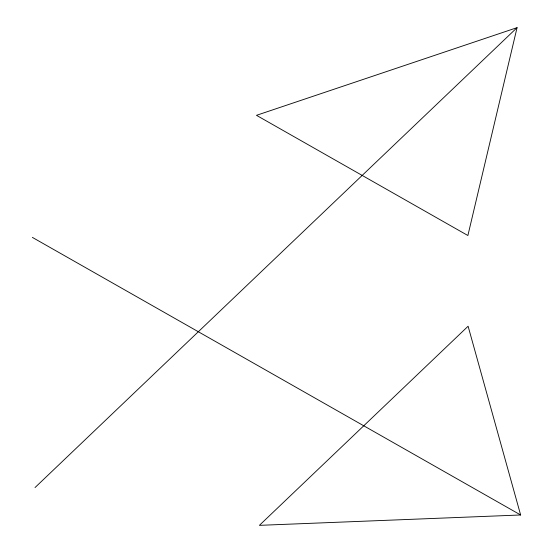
<?xml version="1.0" encoding="UTF-8"?>
<svg xmlns="http://www.w3.org/2000/svg" width="553" height="553" viewBox="0 0 553 553"><rect width="100%" height="100%" fill="white"/><g stroke="black" fill="none" stroke-linecap="round" stroke-linejoin="round"><path stroke-width="0.83" d="M517.062 27.65L467.886 235.516L256.481 115.328L517.062 27.65L35.026 487.552M520.636 514.981L259.398 525.35L468.101 326.229L520.636 514.981L32.364 237.389"/></g></svg>
